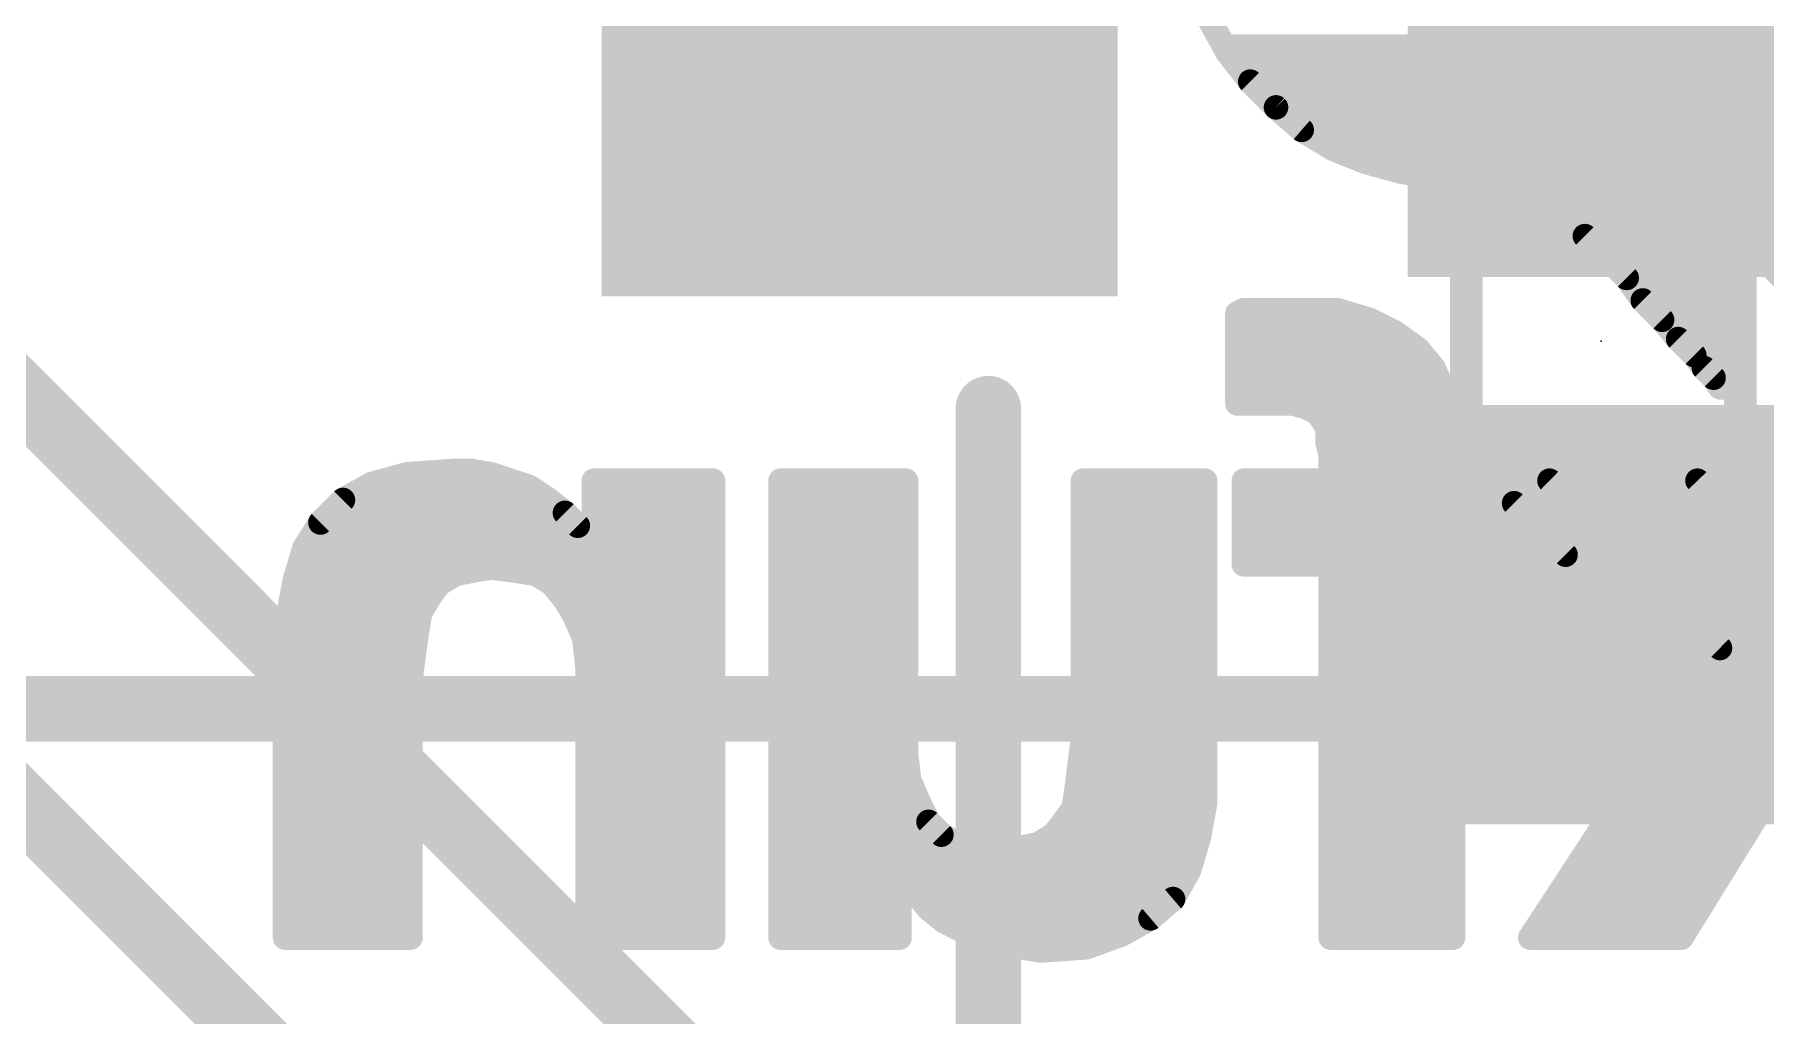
# Model space of a CAD drawing. Extents: x -41 to 98, y -71 to 29.
# Drawn here: x 12.91 to 18.29, y 13.14 to 16.19 of the extents above; entities that cross this region are included whole.
import ezdxf

# ---------------------------------------------------------------- set-up
doc = ezdxf.new("R2010")
doc.units = 0
for name, color, linetype in [('1', 12, 'CONTINUOUS'), ('16', 132, 'CONTINUOUS'), ('21', 41, 'CONTINUOUS'), ('22', 40, 'CONTINUOUS'), ('23', 53, 'CONTINUOUS'), ('29', 253, 'CONTINUOUS'), ('51', 53, 'CONTINUOUS')]:
    doc.layers.add(name, color=color, linetype=linetype)

# ---------------------------------------------------------------- blocks, each defined once
blk = doc.blocks.new('RECT')
blk.add_solid([(-0.5, -0.5), (0.5, -0.5), (-0.5, 0.5), (0.5, 0.5)])

msp = doc.modelspace()

# ---------------------------------------------------------------- linework, layer by layer
at = {"layer": '1', "const_width": 0.2032}
for points in [[(15.66, 11.01), (7.0891, 19.5809)], [(17.78, 16.09), (18.63, 15.24)], [(15.24, 12.7), (12.065, 15.875)], [(17.807, 14.363), (17.78, 14.39)], [(19.685, 14.363), (17.807, 14.363)]]:
    msp.add_lwpolyline(points, dxfattribs=at)
at = {"layer": '1', "const_width": 0.1016}
for points in [[(17.8159, 16.1259, 1), (17.7441, 16.0541)], [(17.8159, 14.4259, 1), (17.7441, 14.3541)], [(17.807, 14.4138, 1), (17.807, 14.3122)], [(17.7711, 14.3271, 1), (17.8429, 14.3989)]]:
    msp.add_lwpolyline(points, format="xyb", dxfattribs=at)
at = {"layer": '16', "const_width": 0.2032}
msp.add_lwpolyline([(22.479, 14.097), (12.7, 14.097)], dxfattribs=at)
at = {"layer": '21', "const_width": 0.2032}
msp.add_lwpolyline([(15.875, 10.13), (15.875, 15.03)], dxfattribs=at)
at = {"layer": '21', "const_width": 0.1016}
msp.add_lwpolyline([(15.9258, 15.03, 1), (15.8242, 15.03)], format="xyb", dxfattribs=at)
at = {"layer": '22', "const_width": 0.0762}
for points in [[(18.159, 16.376), (18.159, 15.096)], [(16.619, 16.136), (16.519, 16.316)], [(16.6088, 16.1544), (18.159, 16.1544)], [(16.689, 16.046), (16.619, 16.136)], [(16.664, 16.0782), (18.159, 16.0782)], [(16.769, 15.966), (16.689, 16.046)], [(16.733, 16.002), (18.159, 16.002)], [(16.849, 15.896), (16.769, 15.966)], [(16.8149, 15.9258), (18.159, 15.9258)], [(16.949, 15.836), (16.849, 15.896)], [(16.9263, 15.8496), (18.159, 15.8496)], [(17.049, 15.796), (16.949, 15.836)], [(17.159, 15.766), (17.049, 15.796)], [(17.1319, 15.7734), (18.159, 15.7734)], [(17.279, 15.746), (17.159, 15.766)], [(17.469, 15.746), (17.279, 15.746)], [(17.529, 15.736), (17.469, 15.746)], [(17.579, 15.706), (17.529, 15.736)], [(17.679, 15.626), (17.579, 15.706)], [(17.59, 15.6972), (18.159, 15.6972)], [(17.729, 15.566), (17.679, 15.626)], [(17.6832, 15.621), (18.159, 15.621)], [(17.859, 15.436), (17.729, 15.566)], [(17.7502, 15.5448), (18.159, 15.5448)], [(17.8264, 15.4686), (18.159, 15.4686)], [(17.909, 15.366), (17.859, 15.436)], [(17.8901, 15.3924), (18.159, 15.3924)], [(17.969, 15.306), (17.909, 15.366)], [(16.669, 15.336), (16.649, 15.326)], [(16.649, 15.326), (16.649, 15.046)], [(16.649, 15.3162), (17.025, 15.3162)], [(16.959, 15.336), (16.669, 15.336)], [(17.059, 15.306), (16.959, 15.336)], [(17.139, 15.266), (17.059, 15.306)], [(17.9588, 15.3162), (18.159, 15.3162)], [(18.019, 15.246), (17.969, 15.306)], [(16.649, 15.24), (17.1754, 15.24)], [(17.209, 15.216), (17.139, 15.266)], [(18.069, 15.196), (18.019, 15.246)], [(18.025, 15.24), (18.159, 15.24)], [(17.259, 15.156), (17.209, 15.216)], [(18.099, 15.156), (18.069, 15.196)], [(16.649, 15.1638), (17.2525, 15.1638)], [(17.289, 15.086), (17.259, 15.156)], [(18.0932, 15.1638), (18.159, 15.1638)], [(18.129, 15.126), (18.099, 15.156)], [(16.649, 15.0876), (17.2883, 15.0876)], [(17.319, 15.006), (17.289, 15.086)], [(18.149, 15.096), (18.129, 15.126)], [(18.159, 15.096), (18.149, 15.096)], [(16.649, 15.046), (16.819, 15.046)], [(16.819, 15.046), (16.859, 15.036)], [(16.859, 15.036), (16.899, 15.016)], [(16.899, 15.016), (16.919, 14.986)], [(16.9021, 15.0114), (17.317, 15.0114)], [(16.919, 14.986), (16.929, 14.966)], [(17.319, 14.806), (17.319, 15.006)], [(16.929, 14.966), (16.929, 14.926)], [(16.929, 14.9352), (17.319, 14.9352)], [(16.929, 14.926), (16.939, 14.886)], [(16.939, 14.886), (16.939, 14.806)], [(14.069, 14.826), (13.959, 14.796)], [(14.209, 14.836), (14.069, 14.826)], [(14.269, 14.836), (14.209, 14.836)], [(14.329, 14.826), (14.269, 14.836)], [(14.449, 14.786), (14.329, 14.826)], [(16.939, 14.859), (17.319, 14.859)], [(13.959, 14.796), (13.869, 14.746)], [(13.9352, 14.7828), (14.4538, 14.7828)], [(14.509, 14.746), (14.449, 14.786)], [(15.019, 14.806), (14.649, 14.806)], [(14.649, 14.806), (14.649, 14.606)], [(14.649, 14.7828), (15.019, 14.7828)], [(15.019, 13.386), (15.019, 14.806)], [(15.619, 14.806), (15.229, 14.806)], [(15.229, 14.806), (15.229, 13.386)], [(15.229, 14.7828), (15.619, 14.7828)], [(15.619, 13.956), (15.619, 14.806)], [(16.549, 14.806), (16.169, 14.806)], [(16.169, 14.806), (16.169, 14.006)], [(16.169, 14.7828), (16.549, 14.7828)], [(16.549, 13.806), (16.549, 14.806)], [(16.939, 14.806), (16.669, 14.806)], [(16.669, 14.806), (16.669, 14.546)], [(16.669, 14.7828), (17.4564, 14.7828)], [(17.439, 14.806), (17.319, 14.806)], [(17.469, 14.766), (17.439, 14.806)], [(17.509, 14.736), (17.469, 14.766)], [(18.079, 14.806), (17.619, 14.806)], [(17.619, 14.806), (18.149, 14.286)], [(17.6426, 14.7828), (18.1013, 14.7828)], [(18.569, 14.296), (18.079, 14.806)], [(13.869, 14.746), (13.799, 14.676)], [(13.8296, 14.7066), (14.5583, 14.7066)], [(14.559, 14.706), (14.509, 14.746)], [(14.599, 14.666), (14.559, 14.706)], [(14.649, 14.7066), (15.019, 14.7066)], [(15.229, 14.7066), (15.619, 14.7066)], [(16.169, 14.7066), (16.549, 14.7066)], [(16.669, 14.7066), (17.5384, 14.7066)], [(17.669, 14.576), (17.509, 14.736)], [(17.7203, 14.7066), (18.1745, 14.7066)], [(13.799, 14.676), (13.749, 14.596)], [(14.639, 14.606), (14.599, 14.666)], [(13.749, 14.596), (13.719, 14.496)], [(13.7705, 14.6304), (14.6227, 14.6304)], [(14.649, 14.606), (14.639, 14.606)], [(14.649, 14.6304), (15.019, 14.6304)], [(15.229, 14.6304), (15.619, 14.6304)], [(16.169, 14.6304), (16.549, 14.6304)], [(16.669, 14.6304), (17.6146, 14.6304)], [(17.798, 14.6304), (18.2477, 14.6304)], [(13.7365, 14.5542), (15.019, 14.5542)], [(15.229, 14.5542), (15.619, 14.5542)], [(16.169, 14.5542), (16.549, 14.5542)], [(16.669, 14.5542), (17.6981, 14.5542)], [(16.669, 14.546), (16.939, 14.546)], [(16.939, 14.546), (16.939, 13.386)], [(17.319, 14.546), (17.709, 14.546)], [(17.319, 13.386), (17.319, 14.546)], [(17.709, 14.546), (17.669, 14.576)], [(17.8756, 14.5542), (18.3209, 14.5542)], [(13.719, 14.496), (13.699, 14.386)], [(14.169, 14.486), (14.219, 14.516)], [(14.219, 14.516), (14.269, 14.526)], [(14.269, 14.526), (14.329, 14.536)], [(14.329, 14.536), (14.409, 14.526)], [(14.409, 14.526), (14.469, 14.516)], [(14.469, 14.516), (14.519, 14.486)], [(13.7157, 14.478), (14.163, 14.478)], [(14.109, 14.396), (14.139, 14.446)], [(14.139, 14.446), (14.169, 14.486)], [(14.519, 14.486), (14.559, 14.436)], [(14.5254, 14.478), (15.019, 14.478)], [(14.559, 14.436), (14.589, 14.386)], [(15.229, 14.478), (15.619, 14.478)], [(16.169, 14.478), (16.549, 14.478)], [(16.939, 14.478), (17.319, 14.478)], [(17.9533, 14.478), (18.3941, 14.478)], [(13.699, 14.386), (13.689, 14.256)], [(13.7019, 14.4018), (14.1125, 14.4018)], [(14.099, 14.336), (14.109, 14.396)], [(14.5795, 14.4018), (15.019, 14.4018)], [(14.589, 14.386), (14.619, 14.316)], [(15.229, 14.4018), (15.619, 14.4018)], [(16.169, 14.4018), (16.549, 14.4018)], [(16.939, 14.4018), (17.319, 14.4018)], [(18.031, 14.4018), (18.4673, 14.4018)], [(13.6944, 14.3256), (14.0975, 14.3256)], [(14.089, 14.266), (14.099, 14.336)], [(14.6149, 14.3256), (15.019, 14.3256)], [(15.229, 14.3256), (15.619, 14.3256)], [(16.169, 14.3256), (16.549, 14.3256)], [(16.939, 14.3256), (17.319, 14.3256)], [(18.1086, 14.3256), (18.5406, 14.3256)], [(14.619, 14.316), (14.629, 14.226)], [(18.149, 14.286), (17.559, 13.386)], [(13.689, 14.256), (13.689, 13.386)], [(13.689, 14.2494), (14.0869, 14.2494)], [(14.079, 14.186), (14.089, 14.266)], [(14.6264, 14.2494), (15.019, 14.2494)], [(14.629, 14.226), (14.629, 13.386)], [(15.229, 14.2494), (15.619, 14.2494)], [(16.169, 14.2494), (16.549, 14.2494)], [(16.939, 14.2494), (17.319, 14.2494)], [(18.125, 14.2494), (18.959, 14.2494)], [(13.689, 14.1732), (14.079, 14.1732)], [(14.079, 13.386), (14.079, 14.186)], [(14.629, 14.1732), (15.019, 14.1732)], [(15.229, 14.1732), (15.619, 14.1732)], [(16.169, 14.1732), (16.549, 14.1732)], [(16.939, 14.1732), (17.319, 14.1732)], [(18.0751, 14.1732), (18.959, 14.1732)], [(13.689, 14.097), (14.079, 14.097)], [(14.629, 14.097), (15.019, 14.097)], [(15.229, 14.097), (15.619, 14.097)], [(16.169, 14.097), (16.549, 14.097)], [(16.939, 14.097), (17.319, 14.097)], [(18.0251, 14.097), (18.959, 14.097)], [(13.689, 14.0208), (14.079, 14.0208)], [(14.629, 14.0208), (15.019, 14.0208)], [(15.229, 14.0208), (15.619, 14.0208)], [(16.169, 14.006), (16.149, 13.846)], [(16.169, 14.0208), (16.549, 14.0208)], [(16.939, 14.0208), (17.319, 14.0208)], [(17.9751, 14.0208), (18.959, 14.0208)], [(18.029, 13.386), (18.419, 14.016)], [(15.629, 13.876), (15.619, 13.956)], [(13.689, 13.9446), (14.079, 13.9446)], [(14.629, 13.9446), (15.019, 13.9446)], [(15.229, 13.9446), (15.6204, 13.9446)], [(16.1613, 13.9446), (16.549, 13.9446)], [(16.939, 13.9446), (17.319, 13.9446)], [(17.9252, 13.9446), (18.3748, 13.9446)], [(13.689, 13.8684), (14.079, 13.8684)], [(14.629, 13.8684), (15.019, 13.8684)], [(15.229, 13.8684), (15.6323, 13.8684)], [(15.659, 13.806), (15.629, 13.876)], [(16.149, 13.846), (16.139, 13.786)], [(16.1518, 13.8684), (16.549, 13.8684)], [(16.939, 13.8684), (17.319, 13.8684)], [(17.8752, 13.8684), (18.3276, 13.8684)], [(13.689, 13.7922), (14.079, 13.7922)], [(14.629, 13.7922), (15.019, 13.7922)], [(15.229, 13.7922), (15.6659, 13.7922)], [(15.689, 13.746), (15.659, 13.806)], [(16.14, 13.7922), (16.5465, 13.7922)], [(16.529, 13.696), (16.549, 13.806)], [(16.939, 13.7922), (17.319, 13.7922)], [(17.8253, 13.7922), (18.2805, 13.7922)], [(15.729, 13.706), (15.689, 13.746)], [(16.139, 13.786), (16.079, 13.706)], [(13.689, 13.716), (14.079, 13.716)], [(14.629, 13.716), (15.019, 13.716)], [(15.229, 13.716), (15.719, 13.716)], [(15.779, 13.676), (15.729, 13.706)], [(16.079, 13.706), (16.029, 13.676)], [(16.0865, 13.716), (16.5326, 13.716)], [(16.499, 13.596), (16.529, 13.696)], [(16.939, 13.716), (17.319, 13.716)], [(17.7753, 13.716), (18.2333, 13.716)], [(13.689, 13.6398), (14.079, 13.6398)], [(14.629, 13.6398), (15.019, 13.6398)], [(15.229, 13.6398), (16.5121, 13.6398)], [(15.839, 13.666), (15.779, 13.676)], [(15.919, 13.656), (15.839, 13.666)], [(15.979, 13.666), (15.919, 13.656)], [(16.029, 13.676), (15.979, 13.666)], [(16.939, 13.6398), (17.319, 13.6398)], [(17.7254, 13.6398), (18.1861, 13.6398)], [(15.599, 13.386), (15.599, 13.586)], [(15.599, 13.586), (15.609, 13.586)], [(15.609, 13.586), (15.649, 13.526)], [(16.449, 13.506), (16.499, 13.596)], [(13.689, 13.5636), (14.079, 13.5636)], [(14.629, 13.5636), (15.019, 13.5636)], [(15.229, 13.5636), (15.599, 13.5636)], [(15.6239, 13.5636), (16.481, 13.5636)], [(15.649, 13.526), (15.689, 13.476)], [(16.939, 13.5636), (17.319, 13.5636)], [(17.6754, 13.5636), (18.1389, 13.5636)], [(13.689, 13.4874), (14.079, 13.4874)], [(14.629, 13.4874), (15.019, 13.4874)], [(15.229, 13.4874), (15.599, 13.4874)], [(15.6799, 13.4874), (16.4273, 13.4874)], [(15.689, 13.476), (15.739, 13.436)], [(16.379, 13.446), (16.449, 13.506)], [(16.939, 13.4874), (17.319, 13.4874)], [(17.6255, 13.4874), (18.0918, 13.4874)], [(13.689, 13.4112), (14.079, 13.4112)], [(14.629, 13.4112), (15.019, 13.4112)], [(15.229, 13.4112), (15.599, 13.4112)], [(15.739, 13.436), (15.799, 13.406)], [(15.7886, 13.4112), (16.3164, 13.4112)], [(16.289, 13.396), (16.379, 13.446)], [(16.939, 13.4112), (17.319, 13.4112)], [(17.5755, 13.4112), (18.0446, 13.4112)], [(13.689, 13.386), (14.079, 13.386)], [(14.629, 13.386), (15.019, 13.386)], [(15.229, 13.386), (15.599, 13.386)], [(15.799, 13.406), (15.849, 13.386)], [(15.849, 13.386), (15.909, 13.366)], [(15.909, 13.366), (15.979, 13.356)], [(16.179, 13.356), (16.289, 13.396)], [(16.939, 13.386), (17.319, 13.386)], [(17.559, 13.386), (18.029, 13.386)], [(15.979, 13.356), (16.039, 13.346)], [(16.039, 13.346), (16.179, 13.356)]]:
    msp.add_lwpolyline(points, dxfattribs=at)
at = {"layer": '22', "const_width": 0.0381}
for points in [[(16.6088, 16.1735, 1), (16.6088, 16.1354)], [(18.159, 16.1354, 1), (18.159, 16.1735)], [(16.634, 16.1477, 1), (16.604, 16.1243)], [(16.6023, 16.1267, 1), (16.6357, 16.1453)], [(16.664, 16.0973, 1), (16.664, 16.0592)], [(18.159, 16.0592, 1), (18.159, 16.0973)], [(16.7025, 16.0595, 1), (16.6755, 16.0325)], [(16.674, 16.0343, 1), (16.704, 16.0577)], [(16.733, 16.0211, 1), (16.733, 15.983)], [(18.159, 15.983, 1), (18.159, 16.0211)], [(16.7815, 15.9803, 1), (16.7565, 15.9517)], [(16.7555, 15.9525, 1), (16.7825, 15.9795)], [(16.8149, 15.9449, 1), (16.8149, 15.9068)], [(16.8588, 15.9123, 1), (16.8392, 15.8797)], [(16.8365, 15.8817, 1), (16.8615, 15.9103)], [(18.159, 15.9068, 1), (18.159, 15.9449)], [(16.9263, 15.8687, 1), (16.9263, 15.8306)], [(16.9561, 15.8537, 1), (16.9419, 15.8183)], [(16.9392, 15.8197, 1), (16.9588, 15.8523)], [(18.159, 15.8306, 1), (18.159, 15.8687)], [(17.054, 15.8144, 1), (17.044, 15.7776)], [(17.0419, 15.7783, 1), (17.0561, 15.8137)], [(17.1319, 15.7925, 1), (17.1319, 15.7544)], [(17.1621, 15.7848, 1), (17.1559, 15.7472)], [(17.154, 15.7476, 1), (17.164, 15.7844)], [(17.279, 15.7651, 1), (17.279, 15.727)], [(17.2759, 15.7272, 1), (17.2821, 15.7648)], [(17.4721, 15.7648, 1), (17.4659, 15.7272)], [(17.469, 15.727, 1), (17.469, 15.7651)], [(17.5388, 15.7523, 1), (17.5192, 15.7197)], [(17.5259, 15.7172, 1), (17.5321, 15.7548)], [(18.159, 15.7544, 1), (18.159, 15.7925)], [(17.5909, 15.7209, 1), (17.5671, 15.6911)], [(17.5692, 15.6897, 1), (17.5888, 15.7223)], [(17.59, 15.7163, 1), (17.59, 15.6782)], [(18.159, 15.6782, 1), (18.159, 15.7163)], [(17.6936, 15.6382, 1), (17.6644, 15.6138)], [(17.6832, 15.6401, 1), (17.6832, 15.602)], [(17.6671, 15.6111, 1), (17.6909, 15.6409)], [(18.159, 15.602, 1), (18.159, 15.6401)], [(17.7425, 15.5795, 1), (17.7155, 15.5525)], [(17.7144, 15.5538, 1), (17.7436, 15.5782)], [(17.7502, 15.5639, 1), (17.7502, 15.5258)], [(18.159, 15.5258, 1), (18.159, 15.5639)], [(17.8264, 15.4877, 1), (17.8264, 15.4496)], [(18.159, 15.4496, 1), (18.159, 15.4877)], [(17.8745, 15.4471, 1), (17.8435, 15.4249)], [(17.8455, 15.4225, 1), (17.8725, 15.4495)], [(17.8901, 15.4115, 1), (17.8901, 15.3734)], [(17.9225, 15.3795, 1), (17.8955, 15.3525)], [(17.8935, 15.3549, 1), (17.9245, 15.3771)], [(18.159, 15.3734, 1), (18.159, 15.4115)], [(16.6681, 15.326, 1), (16.63, 15.326)], [(16.6405, 15.343, 1), (16.6575, 15.309)], [(16.649, 15.3353, 1), (16.649, 15.2972)], [(16.669, 15.3551, 1), (16.669, 15.317)], [(16.6775, 15.319, 1), (16.6605, 15.353)], [(16.9645, 15.3542, 1), (16.9535, 15.3178)], [(16.959, 15.317, 1), (16.959, 15.3551)], [(17.025, 15.2972, 1), (17.025, 15.3353)], [(17.0675, 15.323, 1), (17.0505, 15.289)], [(17.0535, 15.2878, 1), (17.0645, 15.3242)], [(17.9588, 15.3353, 1), (17.9588, 15.2972)], [(17.9836, 15.3182, 1), (17.9544, 15.2938)], [(17.9555, 15.2925, 1), (17.9825, 15.3195)], [(18.159, 15.2972, 1), (18.159, 15.3353)], [(16.649, 15.2591, 1), (16.649, 15.221)], [(17.1501, 15.2815, 1), (17.1279, 15.2505)], [(17.1305, 15.249, 1), (17.1475, 15.283)], [(17.1754, 15.221, 1), (17.1754, 15.2591)], [(18.0325, 15.2595, 1), (18.0055, 15.2325)], [(18.025, 15.2591, 1), (18.025, 15.221)], [(18.159, 15.221, 1), (18.159, 15.2591)], [(17.2236, 15.2282, 1), (17.1944, 15.2038)], [(17.1979, 15.2005, 1), (17.2201, 15.2315)], [(18.0044, 15.2338, 1), (18.0336, 15.2582)], [(18.0842, 15.2074, 1), (18.0538, 15.1846)], [(18.0555, 15.1825, 1), (18.0825, 15.2095)], [(16.649, 15.1829, 1), (16.649, 15.1448)], [(17.2765, 15.1635, 1), (17.2415, 15.1485)], [(17.2444, 15.1438, 1), (17.2736, 15.1682)], [(17.2525, 15.1448, 1), (17.2525, 15.1829)], [(18.0932, 15.1829, 1), (18.0932, 15.1448)], [(18.1125, 15.1695, 1), (18.0855, 15.1425)], [(18.0838, 15.1446, 1), (18.1142, 15.1674)], [(18.159, 15.1448, 1), (18.159, 15.1829)], [(16.649, 15.1067, 1), (16.649, 15.0686)], [(17.3068, 15.0927, 1), (17.2712, 15.0793)], [(17.2883, 15.0686, 1), (17.2883, 15.1067)], [(18.1449, 15.1366, 1), (18.1131, 15.1154)], [(18.1155, 15.1125, 1), (18.1425, 15.1395)], [(18.149, 15.1151, 1), (18.149, 15.077)], [(18.1331, 15.0854, 1), (18.1649, 15.1066)], [(18.159, 15.077, 1), (18.159, 15.1151)], [(16.649, 15.0651, 1), (16.649, 15.027)], [(16.63, 15.046, 1), (16.6681, 15.046)], [(16.8236, 15.0645, 1), (16.8144, 15.0275)], [(16.819, 15.027, 1), (16.819, 15.0651)], [(16.8675, 15.053, 1), (16.8505, 15.019)], [(16.8544, 15.0175, 1), (16.8636, 15.0545)], [(17.2715, 15.0785, 1), (17.3065, 15.0935)], [(18.14, 15.096, 1), (18.1781, 15.096)], [(16.9149, 15.0266, 1), (16.8831, 15.0054)], [(16.9021, 15.0305, 1), (16.9021, 14.9924)], [(16.8905, 14.999, 1), (16.9075, 15.033)], [(16.936, 14.9945, 1), (16.902, 14.9775)], [(16.9031, 14.9754, 1), (16.9349, 14.9966)], [(17.338, 15.006, 1), (17.2999, 15.006)], [(17.3012, 14.9993, 1), (17.3368, 15.0127)], [(17.317, 14.9924, 1), (17.317, 15.0305)], [(16.929, 14.9543, 1), (16.929, 14.9162)], [(16.9475, 14.9306, 1), (16.9105, 14.9214)], [(16.9481, 14.966, 1), (16.91, 14.966)], [(16.912, 14.9575, 1), (16.946, 14.9745)], [(17.319, 14.9162, 1), (17.319, 14.9543)], [(16.91, 14.926, 1), (16.9481, 14.926)], [(16.9581, 14.886, 1), (16.92, 14.886)], [(16.9205, 14.8814, 1), (16.9575, 14.8906)], [(14.0676, 14.845, 1), (14.0704, 14.807)], [(14.074, 14.8076, 1), (14.064, 14.8444)], [(14.209, 14.8551, 1), (14.209, 14.817)], [(14.2104, 14.817, 1), (14.2076, 14.855)], [(14.2721, 14.8548, 1), (14.2659, 14.8172)], [(14.269, 14.817, 1), (14.269, 14.8551)], [(14.335, 14.8441, 1), (14.323, 14.8079)], [(14.3259, 14.8072, 1), (14.3321, 14.8448)], [(16.939, 14.878, 1), (16.939, 14.8399)], [(17.319, 14.8399, 1), (17.319, 14.878)], [(13.9352, 14.8018, 1), (13.9352, 14.7637)], [(13.954, 14.8144, 1), (13.964, 14.7776)], [(13.9683, 14.7793, 1), (13.9497, 14.8127)], [(14.4596, 14.8019, 1), (14.4384, 14.7701)], [(14.443, 14.7679, 1), (14.455, 14.8041)], [(14.4538, 14.7637, 1), (14.4538, 14.8018)], [(14.649, 14.8251, 1), (14.649, 14.787)], [(14.649, 14.8018, 1), (14.649, 14.7637)], [(14.6681, 14.806, 1), (14.63, 14.806)], [(15.0381, 14.806, 1), (15, 14.806)], [(15.019, 14.787, 1), (15.019, 14.8251)], [(15.019, 14.7637, 1), (15.019, 14.8018)], [(15.229, 14.8251, 1), (15.229, 14.787)], [(15.229, 14.8018, 1), (15.229, 14.7637)], [(15.2481, 14.806, 1), (15.21, 14.806)], [(15.6381, 14.806, 1), (15.6, 14.806)], [(15.619, 14.787, 1), (15.619, 14.8251)], [(15.619, 14.7637, 1), (15.619, 14.8018)], [(16.169, 14.8251, 1), (16.169, 14.787)], [(16.1881, 14.806, 1), (16.15, 14.806)], [(16.169, 14.8018, 1), (16.169, 14.7637)], [(16.568, 14.806, 1), (16.5299, 14.806)], [(16.549, 14.787, 1), (16.549, 14.8251)], [(16.549, 14.7637, 1), (16.549, 14.8018)], [(16.669, 14.8251, 1), (16.669, 14.787)], [(16.6881, 14.806, 1), (16.65, 14.806)], [(16.669, 14.8018, 1), (16.669, 14.7637)], [(16.92, 14.806, 1), (16.9581, 14.806)], [(16.939, 14.787, 1), (16.939, 14.8251)], [(17.319, 14.8251, 1), (17.319, 14.787)], [(17.2999, 14.806, 1), (17.338, 14.806)], [(17.4542, 14.8174, 1), (17.4238, 14.7946)], [(17.439, 14.787, 1), (17.439, 14.8251)], [(17.4804, 14.7812, 1), (17.4576, 14.7508)], [(17.4538, 14.7546, 1), (17.4842, 14.7774)], [(17.4564, 14.7637, 1), (17.4564, 14.8018)], [(17.619, 14.8251, 1), (17.619, 14.787)], [(17.6323, 14.8196, 1), (17.6057, 14.7924)], [(17.6426, 14.8018, 1), (17.6426, 14.7637)], [(18.0927, 14.8192, 1), (18.0653, 14.7928)], [(18.079, 14.787, 1), (18.079, 14.8251)], [(18.1013, 14.7637, 1), (18.1013, 14.8018)], [(13.8296, 14.7256, 1), (13.8296, 14.6875)], [(13.8597, 14.7627, 1), (13.8783, 14.7293)], [(13.8825, 14.7325, 1), (13.8555, 14.7595)], [(14.5209, 14.7609, 1), (14.4971, 14.7311)], [(14.4984, 14.7301, 1), (14.5196, 14.7619)], [(14.5725, 14.7195, 1), (14.5455, 14.6925)], [(14.5471, 14.6911, 1), (14.5709, 14.7209)], [(14.5583, 14.6875, 1), (14.5583, 14.7256)], [(14.649, 14.7256, 1), (14.649, 14.6875)], [(15.019, 14.6875, 1), (15.019, 14.7256)], [(15.229, 14.7256, 1), (15.229, 14.6875)], [(15.619, 14.6875, 1), (15.619, 14.7256)], [(16.169, 14.7256, 1), (16.169, 14.6875)], [(16.549, 14.6875, 1), (16.549, 14.7256)], [(16.669, 14.7256, 1), (16.669, 14.6875)], [(17.5225, 14.7495, 1), (17.4955, 14.7225)], [(17.4976, 14.7208, 1), (17.5204, 14.7512)], [(17.5384, 14.6875, 1), (17.5384, 14.7256)], [(17.7203, 14.7256, 1), (17.7203, 14.6875)], [(18.1745, 14.6875, 1), (18.1745, 14.7256)], [(13.7855, 14.6895, 1), (13.8125, 14.6625)], [(13.8152, 14.6659, 1), (13.7828, 14.6861)], [(14.6149, 14.6766, 1), (14.5831, 14.6554)], [(14.5855, 14.6525, 1), (14.6125, 14.6795)], [(13.7672, 14.5905, 1), (13.7308, 14.6015)], [(13.7705, 14.6494, 1), (13.7705, 14.6113)], [(14.639, 14.625, 1), (14.639, 14.5869)], [(14.6227, 14.6113, 1), (14.6227, 14.6494)], [(14.6231, 14.5954, 1), (14.6549, 14.6166)], [(14.649, 14.6494, 1), (14.649, 14.6113)], [(14.649, 14.5869, 1), (14.649, 14.625)], [(15.019, 14.6113, 1), (15.019, 14.6494)], [(15.229, 14.6494, 1), (15.229, 14.6113)], [(15.619, 14.6113, 1), (15.619, 14.6494)], [(16.169, 14.6494, 1), (16.169, 14.6113)], [(16.549, 14.6113, 1), (16.549, 14.6494)], [(16.669, 14.6494, 1), (16.669, 14.6113)], [(17.6146, 14.6113, 1), (17.6146, 14.6494)], [(17.798, 14.6494, 1), (17.798, 14.6113)], [(18.2477, 14.6113, 1), (18.2477, 14.6494)], [(13.7365, 14.5733, 1), (13.7365, 14.5352)], [(13.7328, 14.6061, 1), (13.7652, 14.5859)], [(14.63, 14.606, 1), (14.6681, 14.606)], [(15.019, 14.5352, 1), (15.019, 14.5733)], [(15.229, 14.5733, 1), (15.229, 14.5352)], [(15.619, 14.5352, 1), (15.619, 14.5733)], [(16.169, 14.5733, 1), (16.169, 14.5352)], [(16.549, 14.5352, 1), (16.549, 14.5733)], [(16.669, 14.5733, 1), (16.669, 14.5352)], [(16.669, 14.5651, 1), (16.669, 14.527)], [(16.9581, 14.546, 1), (16.92, 14.546)], [(16.939, 14.527, 1), (16.939, 14.5651)], [(17.319, 14.5651, 1), (17.319, 14.527)], [(17.338, 14.546, 1), (17.2999, 14.546)], [(17.6804, 14.5912, 1), (17.6576, 14.5608)], [(17.6555, 14.5625, 1), (17.6825, 14.5895)], [(17.6976, 14.5308, 1), (17.7204, 14.5612)], [(17.6981, 14.5352, 1), (17.6981, 14.5733)], [(17.709, 14.527, 1), (17.709, 14.5651)], [(17.8756, 14.5733, 1), (17.8756, 14.5352)], [(13.7377, 14.4926, 1), (13.7003, 14.4994)], [(14.2153, 14.5347, 1), (14.2227, 14.4973)], [(14.2288, 14.4997, 1), (14.2092, 14.5323)], [(14.2659, 14.5448, 1), (14.2721, 14.5072)], [(14.2727, 14.5073, 1), (14.2653, 14.5447)], [(14.3314, 14.5549, 1), (14.3266, 14.5171)], [(14.3321, 14.5172, 1), (14.3259, 14.5548)], [(14.4121, 14.5448, 1), (14.4059, 14.5072)], [(14.4066, 14.5071, 1), (14.4114, 14.5449)], [(14.4788, 14.5323, 1), (14.4592, 14.4997)], [(14.4659, 14.4972, 1), (14.4721, 14.5348)], [(16.65, 14.546, 1), (16.6881, 14.546)], [(13.7157, 14.4971, 1), (13.7157, 14.459)], [(13.7008, 14.5015, 1), (13.7372, 14.4905)], [(14.1238, 14.4574, 1), (14.1542, 14.4346)], [(14.1553, 14.4362, 1), (14.1227, 14.4558)], [(14.1592, 14.5023, 1), (14.1788, 14.4697)], [(14.1842, 14.4746, 1), (14.1538, 14.4974)], [(14.163, 14.459, 1), (14.163, 14.4971)], [(14.5339, 14.4979, 1), (14.5041, 14.4741)], [(14.5254, 14.4971, 1), (14.5254, 14.459)], [(14.5092, 14.4697, 1), (14.5288, 14.5023)], [(14.5753, 14.4458, 1), (14.5427, 14.4262)], [(15.019, 14.459, 1), (15.019, 14.4971)], [(15.229, 14.4971, 1), (15.229, 14.459)], [(15.619, 14.459, 1), (15.619, 14.4971)], [(16.169, 14.4971, 1), (16.169, 14.459)], [(16.549, 14.459, 1), (16.549, 14.4971)], [(16.939, 14.4971, 1), (16.939, 14.459)], [(17.319, 14.459, 1), (17.319, 14.4971)], [(17.9533, 14.4971, 1), (17.9533, 14.459)], [(13.718, 14.3845, 1), (13.68, 14.3875)], [(13.7019, 14.4209, 1), (13.7019, 14.3828)], [(14.0927, 14.4058, 1), (14.1253, 14.3862)], [(14.1278, 14.3929, 1), (14.0902, 14.3991)], [(14.1125, 14.3828, 1), (14.1125, 14.4209)], [(14.5441, 14.4241, 1), (14.5739, 14.4479)], [(14.5795, 14.4209, 1), (14.5795, 14.3828)], [(14.6065, 14.3935, 1), (14.5715, 14.3785)], [(15.019, 14.3828, 1), (15.019, 14.4209)], [(15.229, 14.4209, 1), (15.229, 14.3828)], [(15.619, 14.3828, 1), (15.619, 14.4209)], [(16.169, 14.4209, 1), (16.169, 14.3828)], [(16.549, 14.3828, 1), (16.549, 14.4209)], [(16.939, 14.4209, 1), (16.939, 14.3828)], [(17.319, 14.3828, 1), (17.319, 14.4209)], [(18.031, 14.4209, 1), (18.031, 14.3828)], [(13.6944, 14.3447, 1), (13.6944, 14.3066)], [(13.6803, 14.3894, 1), (13.7177, 14.3826)], [(14.1179, 14.3333, 1), (14.0801, 14.3387)], [(14.0975, 14.3066, 1), (14.0975, 14.3447)], [(14.5727, 14.3762, 1), (14.6053, 14.3958)], [(14.6149, 14.3447, 1), (14.6149, 14.3066)], [(15.019, 14.3066, 1), (15.019, 14.3447)], [(15.229, 14.3447, 1), (15.229, 14.3066)], [(15.619, 14.3066, 1), (15.619, 14.3447)], [(16.169, 14.3447, 1), (16.169, 14.3066)], [(16.549, 14.3066, 1), (16.549, 14.3447)], [(16.939, 14.3447, 1), (16.939, 14.3066)], [(17.319, 14.3066, 1), (17.319, 14.3447)], [(18.1086, 14.3447, 1), (18.1086, 14.3066)], [(14.0802, 14.3391, 1), (14.1178, 14.3329)], [(14.6379, 14.3181, 1), (14.6001, 14.3139)], [(14.6015, 14.3085, 1), (14.6365, 14.3235)], [(18.1649, 14.2756, 1), (18.1331, 14.2964)], [(18.1357, 14.2724, 1), (18.1623, 14.2996)], [(13.7081, 14.256, 1), (13.67, 14.256)], [(13.689, 14.2685, 1), (13.689, 14.2304)], [(13.67, 14.2575, 1), (13.708, 14.2545)], [(14.0701, 14.2687, 1), (14.1079, 14.2633)], [(14.1079, 14.2636, 1), (14.0701, 14.2684)], [(14.0869, 14.2304, 1), (14.0869, 14.2685)], [(14.6264, 14.2685, 1), (14.6264, 14.2304)], [(14.6481, 14.226, 1), (14.61, 14.226)], [(15.019, 14.2304, 1), (15.019, 14.2685)], [(15.229, 14.2685, 1), (15.229, 14.2304)], [(15.619, 14.2304, 1), (15.619, 14.2685)], [(16.169, 14.2685, 1), (16.169, 14.2304)], [(16.549, 14.2304, 1), (16.549, 14.2685)], [(16.939, 14.2685, 1), (16.939, 14.2304)], [(17.319, 14.2304, 1), (17.319, 14.2685)], [(18.125, 14.2685, 1), (18.125, 14.2304)], [(13.689, 14.1923, 1), (13.689, 14.1542)], [(14.0601, 14.1884, 1), (14.0979, 14.1836)], [(14.0981, 14.186, 1), (14.06, 14.186)], [(14.079, 14.1542, 1), (14.079, 14.1923)], [(14.629, 14.1923, 1), (14.629, 14.1542)], [(14.6101, 14.2239, 1), (14.6479, 14.2281)], [(15.019, 14.1542, 1), (15.019, 14.1923)], [(15.229, 14.1923, 1), (15.229, 14.1542)], [(15.619, 14.1542, 1), (15.619, 14.1923)], [(16.169, 14.1923, 1), (16.169, 14.1542)], [(16.549, 14.1542, 1), (16.549, 14.1923)], [(16.939, 14.1923, 1), (16.939, 14.1542)], [(17.319, 14.1542, 1), (17.319, 14.1923)], [(18.0751, 14.1923, 1), (18.0751, 14.1542)], [(13.689, 14.1161, 1), (13.689, 14.078)], [(14.079, 14.078, 1), (14.079, 14.1161)], [(14.629, 14.1161, 1), (14.629, 14.078)], [(15.019, 14.078, 1), (15.019, 14.1161)], [(15.229, 14.1161, 1), (15.229, 14.078)], [(15.619, 14.078, 1), (15.619, 14.1161)], [(16.169, 14.1161, 1), (16.169, 14.078)], [(16.549, 14.078, 1), (16.549, 14.1161)], [(16.939, 14.1161, 1), (16.939, 14.078)], [(17.319, 14.078, 1), (17.319, 14.1161)], [(18.0251, 14.1161, 1), (18.0251, 14.078)], [(13.689, 14.0399, 1), (13.689, 14.0018)], [(14.079, 14.0018, 1), (14.079, 14.0399)], [(14.629, 14.0399, 1), (14.629, 14.0018)], [(15.019, 14.0018, 1), (15.019, 14.0399)], [(15.229, 14.0399, 1), (15.229, 14.0018)], [(15.619, 14.0018, 1), (15.619, 14.0399)], [(16.169, 14.0399, 1), (16.169, 14.0018)], [(16.1879, 14.0036, 1), (16.1501, 14.0084)], [(16.549, 14.0018, 1), (16.549, 14.0399)], [(16.939, 14.0399, 1), (16.939, 14.0018)], [(17.319, 14.0018, 1), (17.319, 14.0399)], [(17.9751, 14.0399, 1), (17.9751, 14.0018)], [(15.6379, 13.9584, 1), (15.6001, 13.9536)], [(16.15, 14.006, 1), (16.1881, 14.006)], [(13.689, 13.9637, 1), (13.689, 13.9256)], [(14.079, 13.9256, 1), (14.079, 13.9637)], [(14.629, 13.9637, 1), (14.629, 13.9256)], [(15.019, 13.9256, 1), (15.019, 13.9637)], [(15.229, 13.9637, 1), (15.229, 13.9256)], [(15.6, 13.956, 1), (15.6381, 13.956)], [(15.6204, 13.9256, 1), (15.6204, 13.9637)], [(16.1613, 13.9637, 1), (16.1613, 13.9256)], [(16.549, 13.9256, 1), (16.549, 13.9637)], [(16.939, 13.9637, 1), (16.939, 13.9256)], [(17.319, 13.9256, 1), (17.319, 13.9637)], [(17.9252, 13.9637, 1), (17.9252, 13.9256)], [(13.689, 13.8875, 1), (13.689, 13.8494)], [(14.079, 13.8494, 1), (14.079, 13.8875)], [(14.629, 13.8875, 1), (14.629, 13.8494)], [(15.019, 13.8494, 1), (15.019, 13.8875)], [(15.229, 13.8875, 1), (15.229, 13.8494)], [(15.6465, 13.8835, 1), (15.6115, 13.8685)], [(15.6101, 13.8736, 1), (15.6479, 13.8784)], [(15.6323, 13.8494, 1), (15.6323, 13.8875)], [(16.1678, 13.8429, 1), (16.1302, 13.8491)], [(16.1518, 13.8875, 1), (16.1518, 13.8494)], [(16.549, 13.8494, 1), (16.549, 13.8875)], [(16.939, 13.8875, 1), (16.939, 13.8494)], [(17.319, 13.8494, 1), (17.319, 13.8875)], [(17.8752, 13.8875, 1), (17.8752, 13.8494)], [(13.689, 13.8113, 1), (13.689, 13.7732)], [(14.079, 13.7732, 1), (14.079, 13.8113)], [(14.629, 13.8113, 1), (14.629, 13.7732)], [(15.019, 13.7732, 1), (15.019, 13.8113)], [(15.229, 13.8113, 1), (15.229, 13.7732)], [(15.676, 13.8145, 1), (15.642, 13.7975)], [(15.6415, 13.7985, 1), (15.6765, 13.8135)], [(15.6659, 13.7732, 1), (15.6659, 13.8113)], [(16.14, 13.8113, 1), (16.14, 13.7732)], [(16.1301, 13.8484, 1), (16.1679, 13.8436)], [(16.5299, 13.806, 1), (16.568, 13.806)], [(16.5677, 13.8026, 1), (16.5303, 13.8094)], [(16.5465, 13.7732, 1), (16.5465, 13.8113)], [(16.939, 13.8113, 1), (16.939, 13.7732)], [(17.319, 13.7732, 1), (17.319, 13.8113)], [(17.8253, 13.8113, 1), (17.8253, 13.7732)], [(18.2805, 13.7732, 1), (18.2805, 13.8113)], [(15.7025, 13.7595, 1), (15.6755, 13.7325)], [(15.672, 13.7375, 1), (15.706, 13.7545)], [(16.1202, 13.7891, 1), (16.1578, 13.7829)], [(16.1542, 13.7746, 1), (16.1238, 13.7974)], [(13.689, 13.7351, 1), (13.689, 13.697)], [(14.079, 13.697, 1), (14.079, 13.7351)], [(14.629, 13.7351, 1), (14.629, 13.697)], [(15.019, 13.697, 1), (15.019, 13.7351)], [(15.229, 13.7351, 1), (15.229, 13.697)], [(15.7388, 13.7223, 1), (15.7192, 13.6897)], [(15.7155, 13.6925, 1), (15.7425, 13.7195)], [(15.719, 13.697, 1), (15.719, 13.7351)], [(16.0638, 13.7174, 1), (16.0942, 13.6946)], [(16.0865, 13.7351, 1), (16.0865, 13.697)], [(16.0888, 13.6897, 1), (16.0692, 13.7223)], [(16.5103, 13.6994, 1), (16.5477, 13.6926)], [(16.5472, 13.6905, 1), (16.5108, 13.7015)], [(16.5326, 13.697, 1), (16.5326, 13.7351)], [(16.939, 13.7351, 1), (16.939, 13.697)], [(17.319, 13.697, 1), (17.319, 13.7351)], [(17.7753, 13.7351, 1), (17.7753, 13.697)], [(18.2333, 13.697, 1), (18.2333, 13.7351)], [(13.689, 13.6589, 1), (13.689, 13.6208)], [(14.079, 13.6208, 1), (14.079, 13.6589)], [(14.629, 13.6589, 1), (14.629, 13.6208)], [(15.019, 13.6208, 1), (15.019, 13.6589)], [(15.229, 13.6589, 1), (15.229, 13.6208)], [(15.7821, 13.6948, 1), (15.7759, 13.6572)], [(15.7692, 13.6597, 1), (15.7888, 13.6923)], [(15.8414, 13.6849, 1), (15.8366, 13.6471)], [(15.8359, 13.6472, 1), (15.8421, 13.6848)], [(15.9159, 13.6748, 1), (15.9221, 13.6372)], [(15.9166, 13.6371, 1), (15.9214, 13.6749)], [(15.9753, 13.6847, 1), (15.9827, 13.6473)], [(15.9821, 13.6472, 1), (15.9759, 13.6848)], [(16.0192, 13.6923, 1), (16.0388, 13.6597)], [(16.0327, 13.6573, 1), (16.0253, 13.6947)], [(16.5121, 13.6208, 1), (16.5121, 13.6589)], [(16.939, 13.6589, 1), (16.939, 13.6208)], [(17.319, 13.6208, 1), (17.319, 13.6589)], [(17.7254, 13.6589, 1), (17.7254, 13.6208)], [(18.1861, 13.6208, 1), (18.1861, 13.6589)], [(15.599, 13.6051, 1), (15.599, 13.567)], [(15.6181, 13.586, 1), (15.58, 13.586)], [(15.6249, 13.5966, 1), (15.5931, 13.5754)], [(15.609, 13.567, 1), (15.609, 13.6051)], [(16.4808, 13.6015, 1), (16.5172, 13.5905)], [(16.5157, 13.5867, 1), (16.4823, 13.6053)], [(13.689, 13.5827, 1), (13.689, 13.5446)], [(14.079, 13.5446, 1), (14.079, 13.5827)], [(14.629, 13.5827, 1), (14.629, 13.5446)], [(15.019, 13.5446, 1), (15.019, 13.5827)], [(15.229, 13.5827, 1), (15.229, 13.5446)], [(15.599, 13.5446, 1), (15.599, 13.5827)], [(15.6239, 13.5827, 1), (15.6239, 13.5446)], [(15.6639, 13.5379, 1), (15.6341, 13.5141)], [(16.481, 13.5446, 1), (16.481, 13.5827)], [(16.939, 13.5827, 1), (16.939, 13.5446)], [(17.319, 13.5446, 1), (17.319, 13.5827)], [(17.6754, 13.5827, 1), (17.6754, 13.5446)], [(18.1389, 13.5446, 1), (18.1389, 13.5827)], [(13.689, 13.5065, 1), (13.689, 13.4684)], [(14.079, 13.4684, 1), (14.079, 13.5065)], [(14.629, 13.5065, 1), (14.629, 13.4684)], [(15.019, 13.4684, 1), (15.019, 13.5065)], [(15.229, 13.5065, 1), (15.229, 13.4684)], [(15.599, 13.4684, 1), (15.599, 13.5065)], [(15.6331, 13.5154, 1), (15.6649, 13.5366)], [(15.6799, 13.5065, 1), (15.6799, 13.4684)], [(15.7009, 13.4909, 1), (15.6771, 13.4611)], [(15.6741, 13.4641, 1), (15.7039, 13.4879)], [(16.4273, 13.4684, 1), (16.4273, 13.5065)], [(16.4323, 13.5153, 1), (16.4657, 13.4967)], [(16.4614, 13.4915, 1), (16.4366, 13.5205)], [(16.939, 13.5065, 1), (16.939, 13.4684)], [(17.319, 13.4684, 1), (17.319, 13.5065)], [(17.6255, 13.5065, 1), (17.6255, 13.4684)], [(18.0918, 13.4684, 1), (18.0918, 13.5065)], [(13.689, 13.4303, 1), (13.689, 13.3922)], [(14.079, 13.3922, 1), (14.079, 13.4303)], [(14.629, 13.4303, 1), (14.629, 13.3922)], [(15.019, 13.3922, 1), (15.019, 13.4303)], [(15.229, 13.4303, 1), (15.229, 13.3922)], [(15.599, 13.3922, 1), (15.599, 13.4303)], [(15.7475, 13.453, 1), (15.7305, 13.419)], [(15.7271, 13.4211, 1), (15.7509, 13.4509)], [(15.7886, 13.4303, 1), (15.7886, 13.3922)], [(16.3164, 13.3922, 1), (16.3164, 13.4303)], [(16.3666, 13.4605, 1), (16.3914, 13.4315)], [(16.3883, 13.4293, 1), (16.3697, 13.4627)], [(16.939, 13.4303, 1), (16.939, 13.3922)], [(17.319, 13.3922, 1), (17.319, 13.4303)], [(17.5755, 13.4303, 1), (17.5755, 13.3922)], [(18.0446, 13.3922, 1), (18.0446, 13.4303)], [(13.689, 13.4051, 1), (13.689, 13.367)], [(13.67, 13.386, 1), (13.7081, 13.386)], [(14.06, 13.386, 1), (14.0981, 13.386)], [(14.079, 13.367, 1), (14.079, 13.4051)], [(14.629, 13.4051, 1), (14.629, 13.367)], [(14.61, 13.386, 1), (14.6481, 13.386)], [(15, 13.386, 1), (15.0381, 13.386)], [(15.019, 13.367, 1), (15.019, 13.4051)], [(15.229, 13.4051, 1), (15.229, 13.367)], [(15.21, 13.386, 1), (15.2481, 13.386)], [(15.58, 13.386, 1), (15.6181, 13.386)], [(15.599, 13.367, 1), (15.599, 13.4051)], [(15.8061, 13.4237, 1), (15.7919, 13.3883)], [(15.7905, 13.389, 1), (15.8075, 13.423)], [(15.855, 13.4041, 1), (15.843, 13.3679)], [(15.8419, 13.3683, 1), (15.8561, 13.4037)], [(15.9117, 13.3849, 1), (15.9063, 13.3471)], [(15.903, 13.3479, 1), (15.915, 13.3841)], [(16.2797, 13.4127, 1), (16.2983, 13.3793)], [(16.2955, 13.3781, 1), (16.2825, 13.4139)], [(16.939, 13.4051, 1), (16.939, 13.367)], [(16.92, 13.386, 1), (16.9581, 13.386)], [(17.2999, 13.386, 1), (17.338, 13.386)], [(17.319, 13.367, 1), (17.319, 13.4051)], [(17.559, 13.4051, 1), (17.559, 13.367)], [(17.5431, 13.3964, 1), (17.5749, 13.3756)], [(18.0128, 13.396, 1), (18.0452, 13.376)], [(18.029, 13.367, 1), (18.029, 13.4051)], [(15.9821, 13.3748, 1), (15.9759, 13.3372)], [(15.9763, 13.3371, 1), (15.9817, 13.3749)], [(16.0376, 13.365, 1), (16.0404, 13.327)], [(16.0359, 13.3272, 1), (16.0421, 13.3648)], [(16.1725, 13.3739, 1), (16.1855, 13.3381)], [(16.1804, 13.337, 1), (16.1776, 13.375)]]:
    msp.add_lwpolyline(points, format="xyb", dxfattribs=at)
at = {"layer": '23'}
msp.add_point((17.78, 15.24), dxfattribs=at)
at = {"layer": '51', "const_width": 0.1016}
for points in [[(17.361, 15.596), (17.361, 14.884)], [(18.212, 15.596), (18.212, 14.884)]]:
    msp.add_lwpolyline(points, dxfattribs=at)
at = {"layer": '51', "const_width": 0.0508}
for points in [[(17.3864, 15.596, 1), (17.3356, 15.596)], [(18.2374, 15.596, 1), (18.1866, 15.596)], [(17.3356, 14.884, 1), (17.3864, 14.884)], [(18.1866, 14.884, 1), (18.2374, 14.884)]]:
    msp.add_lwpolyline(points, format="xyb", dxfattribs=at)

# ---------------------------------------------------------------- block references
at = {"layer": '1', "xscale": 1.8, "yscale": 1.4, "rotation": 90}
msp.add_blockref('RECT', (15.475, 16.38), dxfattribs=at)
at = {"layer": '1', "xscale": 1.1, "rotation": 270}
for p in [(17.78, 16.09), (17.78, 14.39)]:
    msp.add_blockref('RECT', p, dxfattribs=at)
at = {"layer": '29'}
for p, xscale, yscale, rotation in [((15.475, 16.38), 2.0032, 1.6032, 90), ((17.78, 16.09), 1.3032, 1.2032, 270), ((17.78, 14.39), 1.3032, 1.2032, 270)]:
    msp.add_blockref('RECT', p, dxfattribs=dict(at, xscale=xscale, yscale=yscale, rotation=rotation))
at = {"layer": '51', "xscale": 0.5001, "yscale": 0.95, "rotation": 270}
for p in [(17.7851, 15.8282), (17.7851, 14.6598)]:
    msp.add_blockref('RECT', p, dxfattribs=at)

doc.saveas('drawing.dxf')
